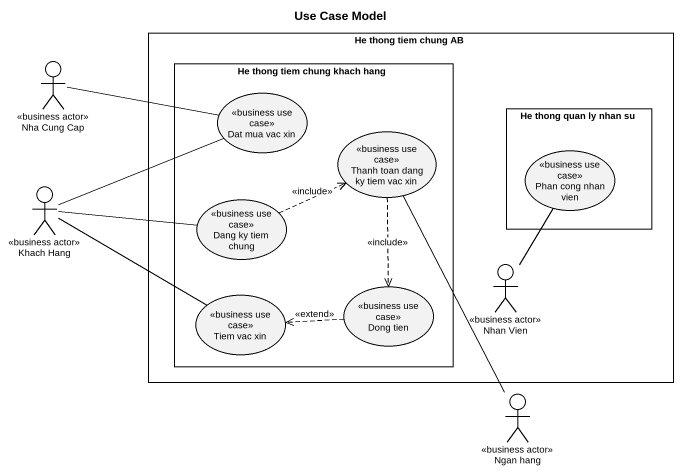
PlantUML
@startuml
title Use Case Model
rectangle "He thong tiem chung AB" as He_thong_tiem_chung_AB {
  rectangle "He thong tiem chung khach hang" as He_thong_tiem_chung_khach {
    usecase "Dat mua vac xin" as Dat_mua_vac_xin <<business use case>>
    usecase "Thanh toan dang ky tiem vac xin" as Thanh_toan_dang_ky_tiem_vac <<business use case>>
    usecase "Dang ky tiem chung" as Dang_ky_tiem_chung <<business use case>>
    usecase "Dong tien" as Dong_tien <<business use case>>
    usecase "Tiem vac xin" as Tiem_vac_xin <<business use case>>
  }
  rectangle "He thong quan ly nhan su" as He_thong_quan_ly_nhan_su {
    usecase "Phan cong nhan vien" as Phan_cong_nhan_vien <<business use case>>
  }
  actor "Nhan Vien" as Nhan_Vien <<business actor>>
}
actor "Nha Cung Cap" as Nha_Cung_Cap <<business actor>>
actor "Khach Hang" as Khach_Hang <<business actor>>
actor "Ngan hang" as Ngan_hang <<business actor>>
Nha_Cung_Cap -right- Dat_mua_vac_xin
Thanh_toan_dang_ky_tiem_vac ..> Dong_tien : <<include>>
Khach_Hang -right- Dat_mua_vac_xin
Khach_Hang -right- Dang_ky_tiem_chung
Khach_Hang -right- Tiem_vac_xin
Dang_ky_tiem_chung .right.> Thanh_toan_dang_ky_tiem_vac : <<include>>
Dong_tien .left.> Tiem_vac_xin : <<extend>>
Nhan_Vien -up- Phan_cong_nhan_vien
Ngan_hang -up- Thanh_toan_dang_ky_tiem_vac
@enduml
